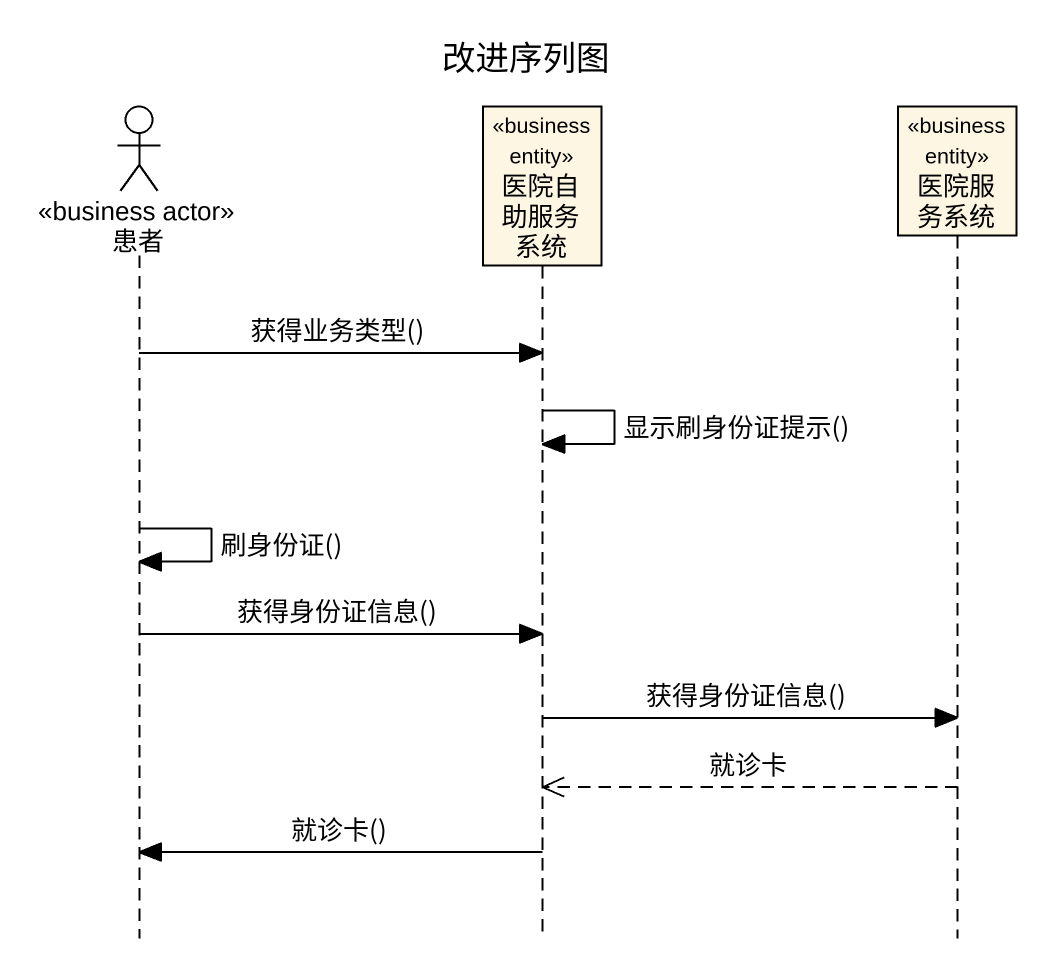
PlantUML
@startuml
title 改进序列图
hide footbox
actor 患者 <<business actor>>
participant 医院自助服务系统 <<business entity>>
participant 医院服务系统 <<business entity>>

患者 -> 医院自助服务系统 : 获得业务类型()
医院自助服务系统 -> 医院自助服务系统 : 显示刷身份证提示()
患者 -> 患者 : 刷身份证()
患者 -> 医院自助服务系统 : 获得身份证信息()
医院自助服务系统 -> 医院服务系统 : 获得身份证信息()
医院服务系统 -->> 医院自助服务系统 : 就诊卡
医院自助服务系统 -> 患者 : 就诊卡()
@enduml
